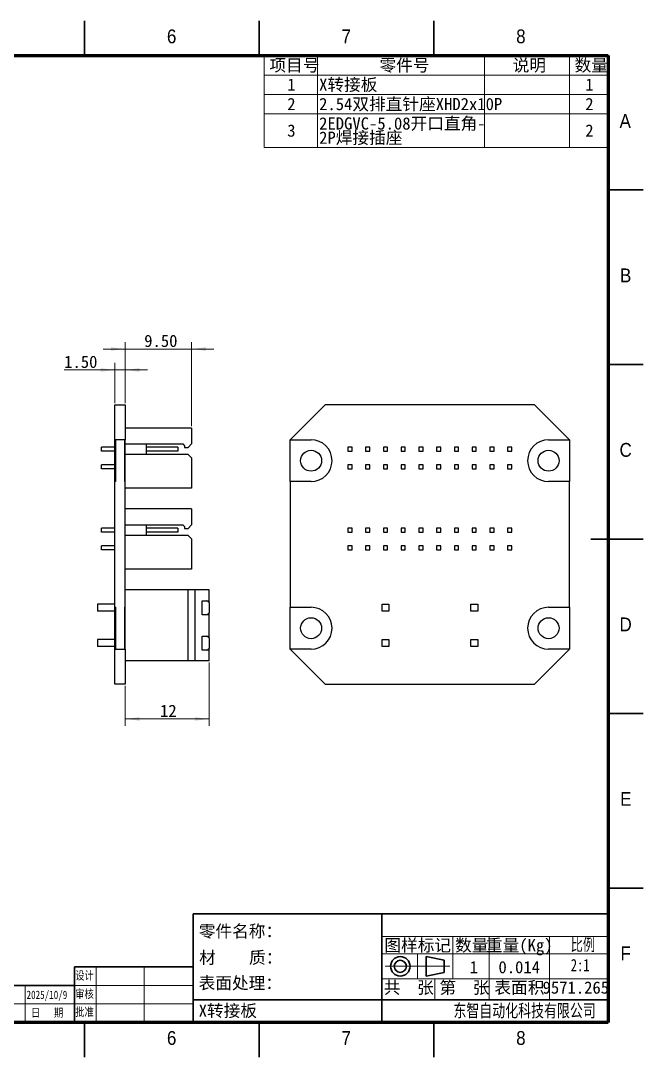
# Model space of a CAD drawing. Header units: millimetres. Extents: x 0 to 210, y 0 to 149.
# Drawn here: x 120.9 to 210, y 0 to 148.5 of the extents above; entities that cross this region are included whole.
import ezdxf

# ---------------------------------------------------------------- set-up
doc = ezdxf.new("R2010")
doc.units = ezdxf.units.MM
doc.header["$LTSCALE"] = 0.5
doc.linetypes.add('SLD-实线', pattern=[0])
doc.layers.add('轮廓粗实线', color=7, linetype='Continuous')
doc.styles.add('SLDTEXTSTYLE10', font='GOTHIC.TTF', dxfattribs={"width": 0.913})
doc.styles.add('SLDTEXTSTYLE4', font='SIMSUN.TTC')
doc.styles.add('SLDTEXTSTYLE5', font='SIMSUN.TTC', dxfattribs={"width": 0.8})
doc.styles.add('SLDTEXTSTYLE6', font='SIMSUN.TTC', dxfattribs={"width": 0.8, "bigfont": 'bigfont'})
doc.styles.add('SLDTEXTSTYLE7', font='SIMSUN.TTC', dxfattribs={"bigfont": 'bigfont'})
doc.styles.add('SLDTEXTSTYLE8', font='HYSWLONGFANGSONG.TTF')
doc.styles.add('SLDTEXTSTYLE9', font='HYSWLONGFANGSONG.TTF', dxfattribs={"bigfont": 'bigfont'})
doc.dimstyles.new('SLDDIMSTYLE0', dxfattribs={"dimtxt": 1.75, "dimasz": 2.04, "dimexe": 0, "dimexo": 0.0625, "dimgap": 0.4375, "dimtad": 2, "dimrnd": 1e-09, "dimzin": 12, "dimdsep": 46, "dimtxsty": 'SLDTEXTSTYLE4', "dimsah": 1, "dimcen": 0.09, "dimadec": 0, "dimazin": 3, "dimtfac": 1, "dimtofl": 0, "dimtmove": 0, "dimatfit": 3, "dimfxl": 1, "dimfrac": 2, "dimtolj": 1, "dimtzin": 12, "dimarcsym": 0})
doc.dimstyles.new('SLDDIMSTYLE4', dxfattribs={"dimtxt": 1.75, "dimasz": 2.04, "dimexe": 0, "dimexo": 0.0625, "dimgap": 0.4375, "dimtad": 2, "dimrnd": 1e-09, "dimzin": 4, "dimdsep": 46, "dimtxsty": 'SLDTEXTSTYLE4', "dimsah": 1, "dimcen": 0.09, "dimadec": 0, "dimazin": 1, "dimtfac": 1, "dimtmove": 0, "dimatfit": 0, "dimfxl": 1, "dimfrac": 2, "dimtolj": 1, "dimtzin": 12, "dimarcsym": 0})

# ---------------------------------------------------------------- blocks, each defined once
blk = doc.blocks.new('SW_TABLEANNOTATION_0')
at = {"color": 0, "linetype": 'SLD-实线', "lineweight": 18}
for p, q in [((0, 0), (0, -2.78)), ((0, 0), (7.61, 0)), ((7.61, 0), (7.61, -2.78)), ((7.61, 0), (31.52, 0)), ((31.52, 0), (31.52, -2.78)), ((31.52, 0), (43.69, 0)), ((43.69, 0), (43.69, -2.78)), ((43.69, 0), (49.27, 0)), ((49.27, 0), (49.27, -2.78)), ((0, -2.78), (7.61, -2.78)), ((0, -2.78), (0, -5.56)), ((7.61, -2.78), (31.52, -2.78)), ((7.61, -2.78), (7.61, -5.56)), ((31.52, -2.78), (43.69, -2.78)), ((31.52, -2.78), (31.52, -5.56)), ((43.69, -2.78), (49.27, -2.78)), ((43.69, -2.78), (43.69, -5.56)), ((49.27, -2.78), (49.27, -5.56)), ((0, -5.56), (0, -8.34)), ((0, -5.56), (7.61, -5.56)), ((7.61, -5.56), (7.61, -8.34)), ((7.61, -5.56), (31.52, -5.56)), ((31.52, -5.56), (31.52, -8.34)), ((31.52, -5.56), (43.69, -5.56)), ((43.69, -5.56), (43.69, -8.34)), ((43.69, -5.56), (49.27, -5.56)), ((49.27, -5.56), (49.27, -8.34)), ((0, -8.34), (0, -13.16)), ((0, -8.34), (7.61, -8.34)), ((7.61, -8.34), (7.61, -13.16)), ((7.61, -8.34), (31.52, -8.34)), ((31.52, -8.34), (31.52, -13.16)), ((31.52, -8.34), (43.69, -8.34)), ((43.69, -8.34), (43.69, -13.16)), ((43.69, -8.34), (49.27, -8.34)), ((49.27, -8.34), (49.27, -13.16)), ((0, -13.16), (7.61, -13.16)), ((7.61, -13.16), (31.52, -13.16)), ((31.52, -13.16), (43.69, -13.16)), ((43.69, -13.16), (49.27, -13.16))]:
    blk.add_line(p, q, dxfattribs=at)
at = {"color": 0, "linetype": 'SLD-实线', "lineweight": 18, "char_height": 1.75, "attachment_point": 1}
for s, insert, style in [('项目号', (0.75, -0.5), 'SLDTEXTSTYLE7'), ('零件号', (16.51, -0.5), 'SLDTEXTSTYLE7'), ('说明', (35.57, -0.5), 'SLDTEXTSTYLE7'), ('数量', (44.44, -0.5), 'SLDTEXTSTYLE7'), ('1', (3.3, -3.28), 'SLDTEXTSTYLE4'), ('X转接板', (7.86, -3.28), 'SLDTEXTSTYLE7'), ('1', (45.97, -3.28), 'SLDTEXTSTYLE4'), ('2.54双排直针座XHD2x10P', (7.86, -6.06), 'SLDTEXTSTYLE7'), ('2', (3.3, -6.06), 'SLDTEXTSTYLE4'), ('2', (45.97, -6.06), 'SLDTEXTSTYLE4'), ('2EDGVC-5.08开口直角-', (7.86, -8.84), 'SLDTEXTSTYLE7'), ('3', (3.3, -9.86), 'SLDTEXTSTYLE4'), ('2', (45.97, -9.86), 'SLDTEXTSTYLE4'), ('2P焊接插座', (7.86, -10.88), 'SLDTEXTSTYLE7')]:
    blk.add_mtext(s, dxfattribs=dict(at, insert=insert, style=style))
blk = doc.blocks.new('_D_10')
at = {"color": 7, "linetype": 'SLD-实线', "lineweight": 18, "true_color": 0xffffff}
for p, q in [((134.34, 98.47), (127.09, 98.47)), ((134.34, 93.72), (134.34, 99.47)), ((134.34, 98.47), (135.84, 98.47)), ((135.84, 93.72), (135.84, 99.47)), ((135.84, 98.47), (139.02, 98.47))]:
    blk.add_line(p, q, dxfattribs=at)
for points in [[(134.34, 98.47), (132.3, 98.72), (132.3, 98.22)], [(135.84, 98.47), (137.88, 98.22), (137.88, 98.72)]]:
    blk.add_solid(points, dxfattribs=at)
at = {"color": 7, "linetype": 'SLD-实线', "lineweight": 18, "true_color": 0xffffff, "insert": (127.09, 100.51), "char_height": 1.75, "attachment_point": 1, "style": 'SLDTEXTSTYLE4'}
blk.add_mtext('1.50', dxfattribs=at)
blk = doc.blocks.new('_D_11')
at = {"color": 7, "linetype": 'SLD-实线', "lineweight": 18, "true_color": 0xffffff}
for p, q in [((135.84, 93.72), (135.84, 102.47)), ((145.34, 90.4), (145.34, 102.47)), ((135.84, 101.47), (132.67, 101.47)), ((145.34, 101.47), (135.84, 101.47)), ((145.34, 101.47), (148.52, 101.47))]:
    blk.add_line(p, q, dxfattribs=at)
for points in [[(135.84, 101.47), (133.8, 101.72), (133.8, 101.22)], [(145.34, 101.47), (147.38, 101.22), (147.38, 101.72)]]:
    blk.add_solid(points, dxfattribs=at)
at = {"color": 7, "linetype": 'SLD-实线', "lineweight": 18, "true_color": 0xffffff, "insert": (138.55, 103.51), "char_height": 1.75, "attachment_point": 1, "style": 'SLDTEXTSTYLE4'}
blk.add_mtext('9.50', dxfattribs=at)
blk = doc.blocks.new('_D_12')
at = {"color": 7, "linetype": 'SLD-实线', "lineweight": 18, "true_color": 0xffffff}
for p, q in [((147.84, 56.54), (147.84, 47.47)), ((135.84, 53.22), (135.84, 47.47)), ((147.84, 48.47), (135.84, 48.47))]:
    blk.add_line(p, q, dxfattribs=at)
for points in [[(135.84, 48.47), (137.88, 48.22), (137.88, 48.72)], [(147.84, 48.47), (145.8, 48.72), (145.8, 48.22)]]:
    blk.add_solid(points, dxfattribs=at)
at = {"color": 7, "linetype": 'SLD-实线', "lineweight": 18, "true_color": 0xffffff, "insert": (140.82, 50.51), "char_height": 1.75, "attachment_point": 1, "style": 'SLDTEXTSTYLE4'}
blk.add_mtext('12', dxfattribs=at)

msp = doc.modelspace()

# ---------------------------------------------------------------- linework, layer by layer
at = {"color": 7, "linetype": 'SLD-实线', "lineweight": 35}
for p, q in [((130, 143.5), (130, 148.5)), ((155, 143.5), (155, 148.5)), ((180, 143.5), (180, 148.5)), ((205, 124.25), (210, 124.25)), ((205, 99.25), (210, 99.25)), ((210, 74.25), (202.5, 74.25)), ((205, 74.25), (210, 74.25)), ((205, 49.25), (210, 49.25)), ((205, 24.25), (210, 24.25)), ((145.572, 20.548), (145.572, 5.002)), ((145.572, 20.548), (205, 20.548)), ((172.572, 20.548), (172.572, 5)), ((128.559, 12.95), (128.559, 5)), ((128.559, 12.95), (145.572, 12.95)), ((111.545, 10.3), (128.559, 10.3)), ((145.572, 8.218), (205, 8.218)), ((130, 5), (130, 0)), ((155, 5), (155, 0)), ((180, 5), (180, 0))]:
    msp.add_line(p, q, dxfattribs=at)
at = {"color": 7, "linetype": 'SLD-实线', "lineweight": 70}
for p, q in [((5, 143.5), (205, 143.5)), ((205, 143.5), (205, 5)), ((205, 5), (5, 5))]:
    msp.add_line(p, q, dxfattribs=at)
at = {"color": 7, "linetype": 'SLD-实线', "lineweight": 18, "true_color": 0xffffff}
for p, q in [((205, 23.049), (205.09, 23.049)), ((131.662, 12.95), (131.662, 5)), ((138.542, 12.95), (138.542, 5)), ((182.301, 13.03), (173.056, 13.03)), ((180.178, 11.247), (180.178, 8.218))]:
    msp.add_line(p, q, dxfattribs=at)
at = {"color": 7, "linetype": 'SLD-实线', "lineweight": 18}
for p, q in [((145.572, 20.548), (205, 20.548)), ((172.5, 17.299), (205, 17.299)), ((182.735, 17.299), (182.735, 11.247)), ((187.94, 17.299), (187.94, 8.218)), ((196.568, 17.299), (196.568, 8.218)), ((172.5, 14.799), (205, 14.799)), ((177.699, 14.799), (177.699, 11.247)), ((172.5, 11.247), (205, 11.247)), ((121.529, 10.3), (121.529, 4.998)), ((145.572, 10.3), (128.559, 10.3)), ((145.572, 7.65), (111.5, 7.65))]:
    msp.add_line(p, q, dxfattribs=at)
at = {"color": 7, "linetype": 'SLD-实线', "lineweight": 35, "true_color": 0xffffff}
for p, q in [((181.473, 13.896), (178.908, 14.421)), ((178.908, 14.421), (178.908, 11.639)), ((181.473, 12.164), (181.473, 13.896)), ((178.908, 11.639), (181.473, 12.164))]:
    msp.add_line(p, q, dxfattribs=at)
for radius in [1.391, 0.866]:
    msp.add_circle((175.214, 13.03), radius, dxfattribs=at)
at = {"layer": '轮廓粗实线'}
for p, q in [((134.341, 93.469), (135.841, 93.469)), ((134.341, 88.469), (134.341, 93.469)), ((135.841, 93.469), (135.841, 88.469)), ((164.446, 93.469), (159.446, 88.469)), ((194.446, 93.469), (164.446, 93.469)), ((199.446, 88.469), (194.446, 93.469)), ((145.341, 90.149), (135.841, 90.149)), ((145.341, 90.149), (145.341, 87.869)), ((134.441, 88.469), (134.341, 88.469)), ((134.341, 82.469), (134.341, 88.469)), ((134.441, 88.469), (134.441, 82.469)), ((135.741, 88.469), (134.441, 88.469)), ((135.741, 88.469), (135.741, 82.469)), ((135.841, 88.469), (135.741, 88.469)), ((135.841, 82.469), (135.841, 88.469)), ((135.841, 87.869), (144.091, 87.869)), ((138.841, 87.869), (138.841, 86.369)), ((144.091, 87.869), (144.341, 87.619)), ((144.341, 87.619), (144.341, 87.369)), ((144.841, 87.369), (145.341, 87.869)), ((159.446, 88.469), (162.446, 88.469)), ((159.446, 82.469), (159.446, 88.469)), ((196.446, 88.469), (199.446, 88.469)), ((199.446, 88.469), (199.446, 82.469)), ((132.441, 86.819), (132.441, 87.419)), ((134.341, 87.419), (132.441, 87.419)), ((134.341, 86.819), (132.441, 86.819)), ((144.841, 86.369), (135.841, 86.369)), ((143.341, 87.419), (138.841, 87.419)), ((143.341, 86.819), (138.841, 86.819)), ((143.341, 87.419), (143.341, 86.819)), ((144.341, 87.369), (144.841, 87.369)), ((145.341, 85.869), (144.841, 86.369)), ((167.716, 87.419), (167.716, 86.819)), ((168.316, 87.419), (167.716, 87.419)), ((167.716, 86.819), (168.316, 86.819)), ((168.316, 86.819), (168.316, 87.419)), ((170.256, 87.419), (170.256, 86.819)), ((170.856, 87.419), (170.256, 87.419)), ((170.256, 86.819), (170.856, 86.819)), ((170.856, 86.819), (170.856, 87.419)), ((172.796, 87.419), (172.796, 86.819)), ((173.396, 87.419), (172.796, 87.419)), ((172.796, 86.819), (173.396, 86.819)), ((173.396, 86.819), (173.396, 87.419)), ((175.336, 87.419), (175.336, 86.819)), ((175.936, 87.419), (175.336, 87.419)), ((175.336, 86.819), (175.936, 86.819)), ((175.936, 86.819), (175.936, 87.419)), ((177.876, 87.419), (177.876, 86.819)), ((178.476, 87.419), (177.876, 87.419)), ((177.876, 86.819), (178.476, 86.819)), ((178.476, 86.819), (178.476, 87.419)), ((180.416, 87.419), (180.416, 86.819)), ((181.016, 87.419), (180.416, 87.419)), ((180.416, 86.819), (181.016, 86.819)), ((181.016, 86.819), (181.016, 87.419)), ((182.956, 87.419), (182.956, 86.819)), ((183.556, 87.419), (182.956, 87.419)), ((182.956, 86.819), (183.556, 86.819)), ((183.556, 86.819), (183.556, 87.419)), ((185.496, 87.419), (185.496, 86.819)), ((186.096, 87.419), (185.496, 87.419)), ((185.496, 86.819), (186.096, 86.819)), ((186.096, 86.819), (186.096, 87.419)), ((188.036, 87.419), (188.036, 86.819)), ((188.636, 87.419), (188.036, 87.419)), ((188.036, 86.819), (188.636, 86.819)), ((188.636, 86.819), (188.636, 87.419)), ((190.576, 87.419), (190.576, 86.819)), ((191.176, 87.419), (190.576, 87.419)), ((190.576, 86.819), (191.176, 86.819)), ((191.176, 86.819), (191.176, 87.419)), ((134.341, 84.879), (132.441, 84.879)), ((132.441, 84.279), (132.441, 84.879)), ((145.341, 85.869), (145.341, 81.549)), ((167.716, 84.879), (167.716, 84.279)), ((168.316, 84.879), (167.716, 84.879)), ((168.316, 84.279), (168.316, 84.879)), ((170.856, 84.879), (170.256, 84.879)), ((170.256, 84.879), (170.256, 84.279)), ((170.856, 84.279), (170.856, 84.879)), ((173.396, 84.879), (172.796, 84.879)), ((172.796, 84.879), (172.796, 84.279)), ((173.396, 84.279), (173.396, 84.879)), ((175.336, 84.879), (175.336, 84.279)), ((175.936, 84.879), (175.336, 84.879)), ((175.936, 84.279), (175.936, 84.879)), ((177.876, 84.879), (177.876, 84.279)), ((178.476, 84.879), (177.876, 84.879)), ((178.476, 84.279), (178.476, 84.879)), ((180.416, 84.879), (180.416, 84.279)), ((181.016, 84.879), (180.416, 84.879)), ((181.016, 84.279), (181.016, 84.879)), ((183.556, 84.879), (182.956, 84.879)), ((182.956, 84.879), (182.956, 84.279)), ((183.556, 84.279), (183.556, 84.879)), ((186.096, 84.879), (185.496, 84.879)), ((185.496, 84.879), (185.496, 84.279)), ((186.096, 84.279), (186.096, 84.879)), ((188.636, 84.879), (188.036, 84.879)), ((188.036, 84.879), (188.036, 84.279)), ((188.636, 84.279), (188.636, 84.879)), ((191.176, 84.879), (190.576, 84.879)), ((190.576, 84.879), (190.576, 84.279)), ((191.176, 84.279), (191.176, 84.879)), ((134.341, 84.279), (132.441, 84.279)), ((167.716, 84.279), (168.316, 84.279)), ((170.256, 84.279), (170.856, 84.279)), ((172.796, 84.279), (173.396, 84.279)), ((175.336, 84.279), (175.936, 84.279)), ((177.876, 84.279), (178.476, 84.279)), ((180.416, 84.279), (181.016, 84.279)), ((182.956, 84.279), (183.556, 84.279)), ((185.496, 84.279), (186.096, 84.279)), ((188.036, 84.279), (188.636, 84.279)), ((190.576, 84.279), (191.176, 84.279)), ((134.441, 82.469), (134.341, 82.469)), ((134.341, 64.469), (134.341, 82.469)), ((135.741, 82.469), (135.841, 82.469)), ((135.841, 64.469), (135.841, 82.469)), ((159.446, 82.469), (159.446, 64.469)), ((162.446, 82.469), (159.446, 82.469)), ((199.446, 82.469), (196.446, 82.469)), ((199.446, 64.469), (199.446, 82.469)), ((145.341, 81.549), (135.841, 81.549)), ((145.341, 78.549), (135.841, 78.549)), ((145.341, 78.549), (145.341, 76.269)), ((132.441, 75.219), (132.441, 75.819)), ((134.341, 75.819), (132.441, 75.819)), ((135.841, 76.269), (144.091, 76.269)), ((138.841, 76.269), (138.841, 74.769)), ((143.341, 75.819), (138.841, 75.819)), ((143.341, 75.819), (143.341, 75.219)), ((144.091, 76.269), (144.341, 76.019)), ((144.341, 76.019), (144.341, 75.769)), ((144.341, 75.769), (144.841, 75.769)), ((144.841, 75.769), (145.341, 76.269)), ((167.716, 75.819), (167.716, 75.219)), ((168.316, 75.819), (167.716, 75.819)), ((168.316, 75.219), (168.316, 75.819)), ((170.256, 75.819), (170.256, 75.219)), ((170.856, 75.819), (170.256, 75.819)), ((170.856, 75.219), (170.856, 75.819)), ((172.796, 75.819), (172.796, 75.219)), ((173.396, 75.819), (172.796, 75.819)), ((173.396, 75.219), (173.396, 75.819)), ((175.336, 75.819), (175.336, 75.219)), ((175.936, 75.819), (175.336, 75.819)), ((175.936, 75.219), (175.936, 75.819)), ((177.876, 75.819), (177.876, 75.219)), ((178.476, 75.819), (177.876, 75.819)), ((178.476, 75.219), (178.476, 75.819)), ((180.416, 75.819), (180.416, 75.219)), ((181.016, 75.819), (180.416, 75.819)), ((181.016, 75.219), (181.016, 75.819)), ((182.956, 75.819), (182.956, 75.219)), ((183.556, 75.819), (182.956, 75.819)), ((183.556, 75.219), (183.556, 75.819)), ((185.496, 75.819), (185.496, 75.219)), ((186.096, 75.819), (185.496, 75.819)), ((186.096, 75.219), (186.096, 75.819)), ((188.036, 75.819), (188.036, 75.219)), ((188.636, 75.819), (188.036, 75.819)), ((188.636, 75.219), (188.636, 75.819)), ((190.576, 75.819), (190.576, 75.219)), ((191.176, 75.819), (190.576, 75.819)), ((191.176, 75.219), (191.176, 75.819)), ((134.341, 75.219), (132.441, 75.219)), ((144.841, 74.769), (135.841, 74.769)), ((143.341, 75.219), (138.841, 75.219)), ((145.341, 74.269), (144.841, 74.769)), ((145.341, 74.269), (145.341, 69.949)), ((167.716, 75.219), (168.316, 75.219)), ((170.256, 75.219), (170.856, 75.219)), ((172.796, 75.219), (173.396, 75.219)), ((175.336, 75.219), (175.936, 75.219)), ((177.876, 75.219), (178.476, 75.219)), ((180.416, 75.219), (181.016, 75.219)), ((182.956, 75.219), (183.556, 75.219)), ((185.496, 75.219), (186.096, 75.219)), ((188.036, 75.219), (188.636, 75.219)), ((190.576, 75.219), (191.176, 75.219)), ((132.441, 72.679), (132.441, 73.279)), ((134.341, 73.279), (132.441, 73.279)), ((167.716, 73.279), (167.716, 72.679)), ((168.316, 73.279), (167.716, 73.279)), ((168.316, 72.679), (168.316, 73.279)), ((170.856, 73.279), (170.256, 73.279)), ((170.256, 73.279), (170.256, 72.679)), ((170.856, 72.679), (170.856, 73.279)), ((172.796, 73.279), (172.796, 72.679)), ((173.396, 73.279), (172.796, 73.279)), ((173.396, 72.679), (173.396, 73.279)), ((175.936, 73.279), (175.336, 73.279)), ((175.336, 73.279), (175.336, 72.679)), ((175.936, 72.679), (175.936, 73.279)), ((178.476, 73.279), (177.876, 73.279)), ((177.876, 73.279), (177.876, 72.679)), ((178.476, 72.679), (178.476, 73.279)), ((180.416, 73.279), (180.416, 72.679)), ((181.016, 73.279), (180.416, 73.279)), ((181.016, 72.679), (181.016, 73.279)), ((183.556, 73.279), (182.956, 73.279)), ((182.956, 73.279), (182.956, 72.679)), ((183.556, 72.679), (183.556, 73.279)), ((185.496, 73.279), (185.496, 72.679)), ((186.096, 73.279), (185.496, 73.279)), ((186.096, 72.679), (186.096, 73.279)), ((188.036, 73.279), (188.036, 72.679)), ((188.636, 73.279), (188.036, 73.279)), ((188.636, 72.679), (188.636, 73.279)), ((191.176, 73.279), (190.576, 73.279)), ((190.576, 73.279), (190.576, 72.679)), ((191.176, 72.679), (191.176, 73.279)), ((134.341, 72.679), (132.441, 72.679)), ((167.716, 72.679), (168.316, 72.679)), ((170.256, 72.679), (170.856, 72.679)), ((172.796, 72.679), (173.396, 72.679)), ((175.336, 72.679), (175.936, 72.679)), ((177.876, 72.679), (178.476, 72.679)), ((180.416, 72.679), (181.016, 72.679)), ((182.956, 72.679), (183.556, 72.679)), ((185.496, 72.679), (186.096, 72.679)), ((188.036, 72.679), (188.636, 72.679)), ((190.576, 72.679), (191.176, 72.679)), ((145.341, 69.949), (135.841, 69.949)), ((144.841, 66.949), (135.841, 66.949)), ((144.841, 56.789), (144.841, 66.949)), ((145.841, 66.949), (144.841, 66.949)), ((145.841, 56.789), (145.841, 66.949)), ((147.841, 66.949), (145.841, 66.949)), ((147.841, 65.409), (147.841, 66.949)), ((146.841, 65.409), (147.841, 65.409)), ((146.841, 63.409), (146.841, 65.409)), ((147.841, 65.158), (147.841, 65.409)), ((131.841, 64.909), (131.841, 63.909)), ((134.341, 64.909), (131.841, 64.909)), ((134.341, 63.909), (131.841, 63.909)), ((134.441, 64.469), (134.341, 64.469)), ((134.341, 58.469), (134.341, 64.469)), ((134.441, 64.469), (134.441, 58.469)), ((135.741, 64.469), (135.841, 64.469)), ((135.741, 64.469), (135.741, 58.469)), ((135.841, 58.469), (135.841, 64.469)), ((147.841, 65.158), (147.841, 63.661)), ((159.446, 64.469), (162.446, 64.469)), ((159.446, 58.469), (159.446, 64.469)), ((172.596, 64.909), (173.596, 64.909)), ((172.596, 63.909), (172.596, 64.909)), ((173.596, 63.909), (172.596, 63.909)), ((173.596, 64.909), (173.596, 63.909)), ((185.296, 64.909), (186.296, 64.909)), ((185.296, 63.909), (185.296, 64.909)), ((186.296, 63.909), (185.296, 63.909)), ((186.296, 64.909), (186.296, 63.909)), ((196.446, 64.469), (199.446, 64.469)), ((199.446, 64.469), (199.446, 58.469)), ((147.841, 63.409), (146.841, 63.409)), ((147.841, 63.409), (147.841, 63.661)), ((147.841, 60.329), (147.841, 63.409)), ((131.841, 59.829), (131.841, 58.829)), ((134.341, 59.829), (131.841, 59.829)), ((146.841, 60.329), (147.841, 60.329)), ((146.841, 58.329), (146.841, 60.329)), ((147.841, 60.078), (147.841, 60.329)), ((147.841, 60.078), (147.841, 58.581)), ((172.596, 58.829), (172.596, 59.829)), ((172.596, 59.829), (173.596, 59.829)), ((173.596, 59.829), (173.596, 58.829)), ((185.296, 58.829), (185.296, 59.829)), ((185.296, 59.829), (186.296, 59.829)), ((186.296, 59.829), (186.296, 58.829)), ((134.341, 58.829), (131.841, 58.829)), ((134.341, 58.469), (134.441, 58.469)), ((134.341, 53.469), (134.341, 58.469)), ((134.441, 58.469), (135.741, 58.469)), ((135.741, 58.469), (135.841, 58.469)), ((135.841, 58.469), (135.841, 53.469)), ((147.841, 58.329), (146.841, 58.329)), ((147.841, 58.329), (147.841, 58.581)), ((147.841, 56.789), (147.841, 58.329)), ((159.446, 58.469), (164.446, 53.469)), ((162.446, 58.469), (159.446, 58.469)), ((173.596, 58.829), (172.596, 58.829)), ((186.296, 58.829), (185.296, 58.829)), ((194.446, 53.469), (199.446, 58.469)), ((199.446, 58.469), (196.446, 58.469)), ((144.841, 56.789), (135.841, 56.789)), ((145.841, 56.789), (144.841, 56.789)), ((147.841, 56.789), (145.841, 56.789)), ((135.841, 53.469), (134.341, 53.469)), ((164.446, 53.469), (194.446, 53.469))]:
    msp.add_line(p, q, dxfattribs=at)
for centre in [(162.446, 85.469), (196.446, 85.469), (162.446, 61.469), (196.446, 61.469)]:
    msp.add_circle(centre, 1.5, dxfattribs=at)
for centre, start, end in [((162.446, 85.469), 270, 90), ((196.446, 85.469), 90, 270), ((162.446, 61.469), 270, 90), ((196.446, 61.469), 90, 270)]:
    msp.add_arc(centre, 3, start, end, dxfattribs=at)
for centre, start_param, end_param in [((136.841, 64.409), 0.2656872, 0.3585077), ((136.841, 64.409), 5.9246776, 6.0174981), ((136.841, 59.329), 0.2656872, 0.3585077), ((136.841, 59.329), 5.9246776, 6.0174981)]:
    msp.add_ellipse(centre, major_axis=(11.4, 0), ratio=0.25, start_param=start_param, end_param=end_param, dxfattribs=at)

# ---------------------------------------------------------------- block references
at = {"color": 7, "linetype": 'SLD-实线', "lineweight": 18, "true_color": 0xffffff}
msp.add_blockref('SW_TABLEANNOTATION_0', (155.732, 143.5), dxfattribs=at)

# ---------------------------------------------------------------- texts
at = {"color": 7, "linetype": 'Continuous', "lineweight": 0, "char_height": 1.984, "attachment_point": 2, "style": 'SLDTEXTSTYLE10'}
for s, insert in [('6', (142.48, 147.257)), ('7', (167.48, 147.257)), ('8', (192.48, 147.257)), ('A', (207.42, 135.132)), ('B', (207.485, 113.007)), ('C', (207.479, 88.007)), ('D', (207.476, 63.007)), ('E', (207.504, 38.007)), ('F', (207.479, 15.882)), ('6', (142.48, 3.757)), ('7', (167.48, 3.757)), ('8', (192.48, 3.757))]:
    msp.add_mtext(s, dxfattribs=dict(at, insert=insert))
at = {"color": 7, "linetype": 'SLD-实线', "lineweight": 18, "true_color": 0xffffff}
for s, insert, char_height, attachment_point, style in [('零件名称：', (146.364, 18.95), 1.75, 1, 'SLDTEXTSTYLE7'), ('图样标记', (177.709, 16.921), 1.75, 2, 'SLDTEXTSTYLE7'), ('数量', (185.448, 16.921), 1.75, 2, 'SLDTEXTSTYLE7'), ('重量(Kg)', (192.249, 16.921), 1.75, 2, 'SLDTEXTSTYLE7'), ('比例', (201.355, 16.999), 1.75, 2, 'SLDTEXTSTYLE9'), ('材    质：', (146.414, 15.165), 1.75, 1, 'SLDTEXTSTYLE7'), ('1', (185.741, 13.785), 1.75, 2, 'SLDTEXTSTYLE4'), ('0.014', (192.245, 13.785), 1.75, 2, 'SLDTEXTSTYLE4'), ('2:1', (200.969, 14.084), 1.75, 2, 'SLDTEXTSTYLE8'), ('设计', (130.003, 12.314), 1.1906, 2, 'SLDTEXTSTYLE6'), ('表面处理：', (146.34, 11.518), 1.75, 1, 'SLDTEXTSTYLE7'), ('共  张', (176.427, 10.862), 1.75, 2, 'SLDTEXTSTYLE7'), ('第  张', (184.396, 10.862), 1.75, 2, 'SLDTEXTSTYLE7'), ('表面积', (192.269, 10.862), 1.75, 2, 'SLDTEXTSTYLE7'), ('9571.265', (200.344, 10.862), 1.75, 2, 'SLDTEXTSTYLE4'), ('2025/10/9', (124.622, 9.543), 1.1906, 2, 'SLDTEXTSTYLE5'), ('审核', (130.003, 9.66), 1.1906, 2, 'SLDTEXTSTYLE6'), ('X转接板', (146.353, 7.551), 1.75, 1, 'SLDTEXTSTYLE7'), ('东智自动化科技有限公司', (193.015, 7.61), 1.85208, 2, 'SLDTEXTSTYLE9'), ('日   期', (124.645, 6.971), 1.1906, 2, 'SLDTEXTSTYLE6'), ('批准', (130.003, 7.088), 1.1906, 2, 'SLDTEXTSTYLE6')]:
    msp.add_mtext(s, dxfattribs=dict(at, insert=insert, char_height=char_height, attachment_point=attachment_point, style=style))

# ---------------------------------------------------------------- dimensions: what is measured, and where the dimension line sits
dim = msp.add_linear_dim(base=(135.841, 101.469), p1=(145.341, 90.149), p2=(135.841, 93.469), angle=0, dimstyle='SLDDIMSTYLE4', dxfattribs=at)
dim.commit()
dim.dimension.update_dxf_attribs({"geometry": '_D_11', "text_midpoint": (140.591, 101.469), "dimtype": 160})
for base, p1, p2, dimstyle, picture, middle in [((135.841, 98.469), (134.341, 93.469), (135.841, 93.469), 'SLDDIMSTYLE4', '_D_10', (129.129, 98.469)), ((135.841, 48.469), (147.841, 56.789), (135.841, 53.469), 'SLDDIMSTYLE0', '_D_12', (141.841, 48.469))]:
    dim = msp.add_linear_dim(base=base, p1=p1, p2=p2, dimstyle=dimstyle, dxfattribs=at)
    dim.commit()
    dim.dimension.update_dxf_attribs({"geometry": picture, "text_midpoint": middle, "dimtype": 160})

doc.saveas('drawing.dxf')
